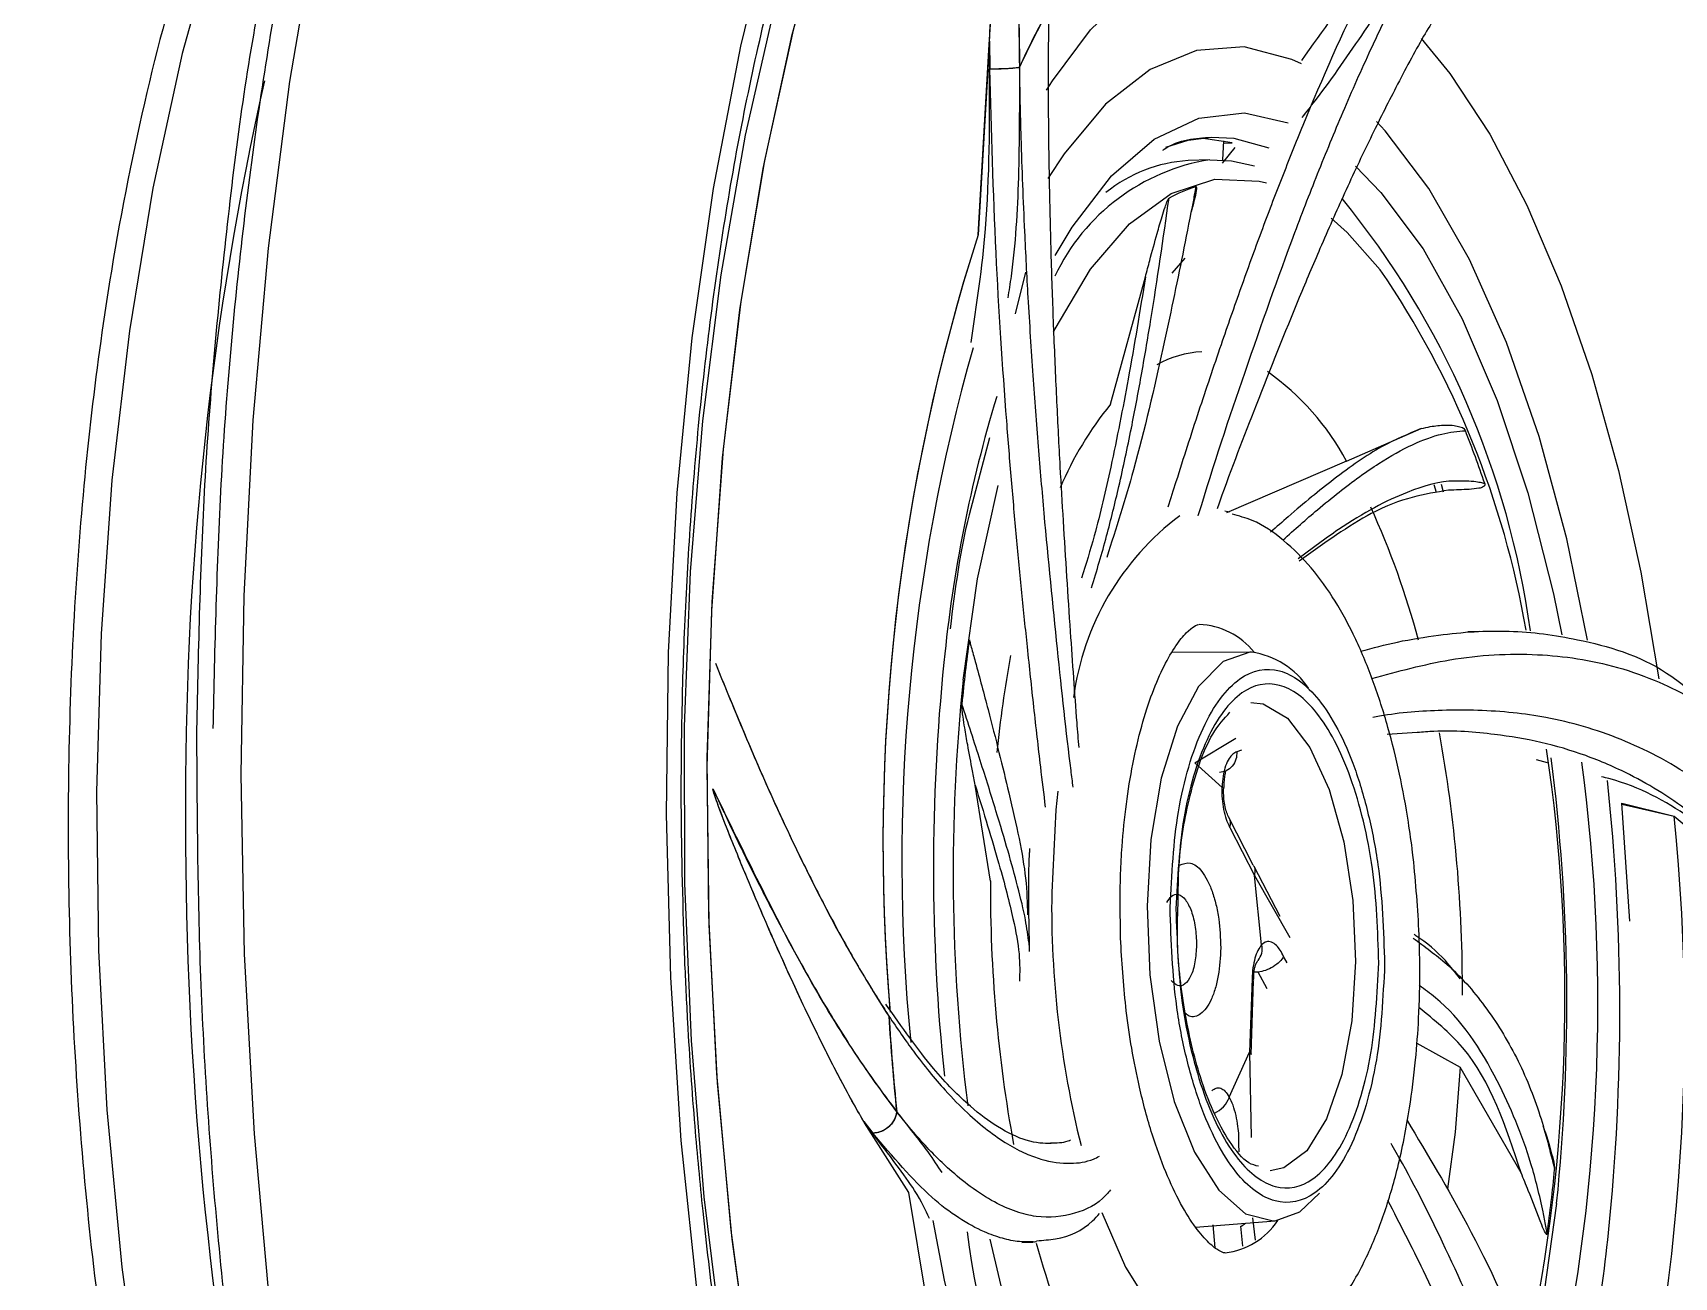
# Model space of a CAD drawing. Header units: inches. Extents: x 2 to 87, y 6 to 129.
# Drawn here: x 11.562 to 13.006, y 37.454 to 38.549 of the extents above; entities that cross this region are included whole.
import ezdxf

# ---------------------------------------------------------------- set-up
doc = ezdxf.new("R2010")
doc.units = ezdxf.units.IN
doc.header["$MEASUREMENT"] = 0
doc.layers.add('1', color=4, linetype='Continuous')

# ---------------------------------------------------------------- blocks, each defined once
blk = doc.blocks.new('2026 STRIDE')
at = {"layer": '1', "color": 3}
for p, q in [((10.0707, 17.4318), (10.0607, 17.2613)), ((10.0707, 17.4318), (10.071, 17.4073)), ((10.0607, 17.2613), (10.0705, 17.4289)), ((10.0705, 17.4289), (10.0708, 17.4073)), ((10.2842, 17.3424), (10.2571, 17.3466)), ((10.2757, 17.3245), (10.287, 17.3382)), ((10.2766, 17.3442), (10.2758, 17.3274)), ((10.2765, 17.342), (10.2842, 17.3424)), ((10.2645, 17.3275), (10.2455, 17.3267)), ((10.2426, 17.2409), (10.231, 17.2277)), ((10.1023, 17.2286), (10.0932, 17.1919)), ((10.1772, 17.1123), (10.2079, 17.2244)), ((10.3848, 17.0621), (10.4506, 17.0908)), ((10.0531, 17.0152), (10.0709, 17.083)), ((10.3848, 17.0621), (10.2793, 17.0168)), ((10.4639, 17.0346), (10.462, 17.0413)), ((10.4681, 17.0419), (10.47, 17.0352)), ((10.5015, 16.9123), (10.4916, 16.9119)), ((10.3012, 16.8941), (10.2313, 16.8939)), ((10.2513, 16.7966), (10.2875, 16.8184)), ((10.4471, 16.8233), (10.4207, 16.8215)), ((10.2754, 16.7751), (10.2513, 16.7966)), ((10.2924, 16.8078), (10.2884, 16.8065)), ((10.5617, 16.7966), (10.552, 16.7992)), ((10.0715, 16.6927), (10.0581, 16.7771)), ((10.634, 16.6573), (10.627, 16.7612)), ((10.627, 16.7612), (10.6731, 16.7498)), ((10.6271, 16.7603), (10.6731, 16.7498)), ((10.3028, 16.7067), (10.2811, 16.7492)), ((10.2822, 16.7398), (10.3038, 16.6976)), ((10.6731, 16.7498), (10.7706, 16.6679)), ((10.3265, 16.6616), (10.3035, 16.7054)), ((10.3101, 16.6365), (10.3038, 16.6976)), ((10.3038, 16.6976), (10.335, 16.6429)), ((10.3325, 16.6208), (10.3295, 16.6264)), ((10.307, 16.6126), (10.3036, 16.6124)), ((10.3151, 16.5978), (10.307, 16.6126)), ((10.3017, 16.6068), (10.2994, 16.5422)), ((10.3008, 16.54), (10.3031, 16.6049)), ((10.4467, 16.55), (10.4849, 16.529)), ((10.2817, 16.5026), (10.2994, 16.5422)), ((10.2994, 16.5422), (10.3008, 16.4671)), ((10.5385, 16.4358), (10.4849, 16.529)), ((9.9601, 16.4811), (9.968, 16.4707)), ((9.9997, 16.4186), (9.9608, 16.4798)), ((9.9608, 16.4798), (9.9678, 16.4707)), ((10.2903, 16.4544), (10.2902, 16.4611)), ((10.252, 16.388), (10.322, 16.3936)), ((10.3021, 16.3964), (10.3045, 16.3767)), ((10.2693, 16.3699), (10.2674, 16.3902)), ((10.2935, 16.3714), (10.2918, 16.3888)), ((10.0993, 16.3745), (10.1092, 16.3749))]:
    blk.add_line(p, q, dxfattribs=at)
at = {"layer": '1', "color": 3, "flags": 128}
for points in [[(9.479, 17.537), (9.4549, 17.3962), (9.436, 17.2496), (9.4225, 17.0984), (9.4145, 16.9436), (9.412, 16.7865), (9.415, 16.6282), (9.4236, 16.4701), (9.4377, 16.3131), (9.4571, 16.1587), (9.4818, 16.0079), (9.5114, 15.8619), (9.5459, 15.7217), (9.5849, 15.5886), (9.6282, 15.4634), (9.6754, 15.3471), (9.7261, 15.2407)], [(10.2132, 15.2795), (10.1585, 15.3374), (10.1058, 15.408), (10.0558, 15.4905), (10.0088, 15.5841), (9.9654, 15.688), (9.9259, 15.8011), (9.8908, 15.9223), (9.8603, 16.0505), (9.8347, 16.1845), (9.8144, 16.3229), (9.7995, 16.4644), (9.7902, 16.6077), (9.7864, 16.7513), (9.7884, 16.8939), (9.796, 17.0342), (9.8092, 17.1707), (9.8278, 17.3022), (9.8518, 17.4274), (9.8807, 17.545)], [(10.2939, 15.2867), (10.239, 15.3218), (10.1853, 15.3701), (10.1333, 15.4311), (10.0836, 15.5042), (10.0367, 15.5885), (9.9929, 15.6834), (9.9529, 15.7879), (9.9168, 15.9009), (9.8852, 16.0213), (9.8583, 16.1479), (9.8364, 16.2795), (9.8198, 16.4147), (9.8085, 16.5522), (9.8026, 16.6906), (9.8024, 16.8286), (9.8076, 16.9647), (9.8184, 17.0977), (9.8346, 17.2262), (9.856, 17.349), (9.8824, 17.4647)], [(10.2939, 15.2867), (10.239, 15.3218), (10.1853, 15.3701), (10.1333, 15.4311), (10.0836, 15.5042), (10.0367, 15.5885), (9.9929, 15.6834), (9.9529, 15.7879), (9.9168, 15.9009), (9.8852, 16.0213), (9.8583, 16.1479), (9.8364, 16.2795), (9.8198, 16.4147), (9.8085, 16.5522), (9.8026, 16.6906), (9.8024, 16.8286), (9.8076, 16.9647), (9.8184, 17.0977), (9.8346, 17.2262), (9.856, 17.349), (9.8824, 17.4647)], [(10.3328, 15.2911), (10.2773, 15.3207), (10.2227, 15.3639), (10.1697, 15.4202), (10.1189, 15.4891), (10.0706, 15.5699), (10.0255, 15.6618), (9.984, 15.7637), (9.9464, 15.8747), (9.9133, 15.9937), (9.8849, 16.1193), (9.8616, 16.2503), (9.8435, 16.3854), (9.8309, 16.5232), (9.8238, 16.6623), (9.8224, 16.8011), (9.8267, 16.9384), (9.8366, 17.0728), (9.8521, 17.2027), (9.8729, 17.3269), (9.8988, 17.4441)], [(9.8224, 16.7932), (9.8263, 16.9306), (9.8359, 17.0651), (9.851, 17.1953), (9.8715, 17.3199), (9.8972, 17.4376), (9.9278, 17.5472), (9.9629, 17.6475), (10.0023, 17.7375), (10.0455, 17.8164), (10.0921, 17.8832), (10.1416, 17.9374), (10.1935, 17.9783), (10.2472, 18.0055), (10.3023, 18.0188), (10.3581, 18.018), (10.4141, 18.0032), (10.4697, 17.9744), (10.5027, 17.9505)], [(9.4977, 17.7824), (9.4663, 17.7233), (9.4266, 17.6325), (9.3912, 17.5314), (9.3604, 17.421), (9.3345, 17.3024), (9.3139, 17.1769), (9.2986, 17.0456), (9.289, 16.9101), (9.285, 16.7716)], [(10.1209, 17.3886), (10.1261, 17.3968), (10.1597, 17.4419), (10.1956, 17.4768), (10.2331, 17.5011), (10.2719, 17.5143), (10.3114, 17.5165), (10.3511, 17.5074), (10.3906, 17.4873)], [(10.1209, 17.3886), (10.1261, 17.3968), (10.1597, 17.4419), (10.1956, 17.4768), (10.2331, 17.5011), (10.2719, 17.5143), (10.3114, 17.5165), (10.3511, 17.5074), (10.3906, 17.4873)], [(10.4506, 17.4343), (10.4756, 17.4034), (10.5108, 17.3499), (10.5436, 17.2874), (10.5737, 17.2166), (10.6006, 17.1385), (10.6241, 17.0541), (10.6438, 16.9644), (10.6595, 16.8706)], [(10.4506, 17.4343), (10.4756, 17.4034), (10.5108, 17.3499), (10.5436, 17.2874), (10.5737, 17.2166), (10.6006, 17.1385), (10.6241, 17.0541), (10.6438, 16.9644), (10.6595, 16.8706)], [(10.3453, 17.4118), (10.3368, 17.4157), (10.2947, 17.4267), (10.2528, 17.4237), (10.212, 17.4068), (10.1729, 17.3763), (10.1363, 17.3327), (10.1219, 17.3109)], [(10.1286, 17.2431), (10.1435, 17.2682), (10.1782, 17.3134), (10.2155, 17.3457), (10.2548, 17.3642), (10.2951, 17.3687), (10.3335, 17.3601)], [(10.597, 16.9048), (10.5788, 16.9937), (10.5544, 17.084), (10.5257, 17.1665), (10.4931, 17.2396), (10.4573, 17.3021), (10.4188, 17.3529), (10.4113, 17.3611)], [(10.226, 17.3384), (10.2455, 17.3446), (10.2659, 17.3473)], [(10.2659, 17.3473), (10.2857, 17.3464), (10.3166, 17.3381)], [(10.2646, 17.3275), (10.2837, 17.3266), (10.3038, 17.3222)], [(10.3927, 17.3218), (10.4151, 17.2987), (10.4522, 17.249), (10.4865, 17.1875), (10.5175, 17.1155), (10.5445, 17.0342), (10.567, 16.9454), (10.5744, 16.9095)], [(10.1271, 17.1759), (10.1285, 17.1788), (10.1596, 17.2312), (10.1939, 17.2712), (10.2306, 17.2977), (10.2689, 17.3103), (10.308, 17.3087), (10.3144, 17.3071)], [(10.3713, 17.276), (10.3854, 17.2633), (10.4144, 17.2306)], [(10.0475, 16.8696), (10.0603, 16.9587), (10.0783, 17.0408)], [(10.282, 17.0172), (10.2804, 17.0177), (10.2779, 17.0183)], [(10.3012, 16.8941), (10.2999, 16.8941), (10.2762, 16.886), (10.2545, 16.8638), (10.236, 16.8289), (10.2218, 16.7831), (10.2127, 16.7293), (10.2093, 16.6705)], [(10.3006, 16.8498), (10.3115, 16.8487), (10.3329, 16.836), (10.3527, 16.8102), (10.3696, 16.7731), (10.3824, 16.7272), (10.3903, 16.6756), (10.3927, 16.6218)], [(10.564, 15.3196), (10.5567, 15.3147), (10.5029, 15.2875), (10.4478, 15.2742), (10.392, 15.275), (10.336, 15.2898), (10.2804, 15.3186), (10.2258, 15.361), (10.1727, 15.4166), (10.1217, 15.4848), (10.0733, 15.565), (10.028, 15.6562), (9.9863, 15.7576), (9.9485, 15.8681), (9.9151, 15.9866), (9.8864, 16.1119), (9.8628, 16.2427), (9.8444, 16.3776), (9.8315, 16.5152), (9.8241, 16.6542), (9.8224, 16.7932)], [(9.285, 16.7716), (9.2867, 16.6315), (9.2941, 16.4914), (9.3072, 16.3527), (9.3257, 16.2167), (9.3496, 16.0849), (9.3785, 15.9587), (9.4121, 15.8393), (9.4502, 15.7279), (9.4922, 15.6257), (9.5379, 15.5337), (9.5867, 15.453), (9.5919, 15.4453)], [(10.1307, 16.7719), (10.129, 16.7552), (10.1255, 16.6827)], [(10.2767, 16.7735), (10.2767, 16.7735), (10.277, 16.774), (10.2766, 16.7745), (10.2754, 16.7751)], [(10.2093, 16.6705), (10.2118, 16.6102), (10.2199, 16.5518), (10.2333, 16.4987), (10.2512, 16.4541), (10.2725, 16.4205), (10.2959, 16.3999), (10.3202, 16.3935), (10.322, 16.3936)], [(10.3927, 16.6218), (10.3895, 16.5695), (10.3808, 16.5223), (10.3673, 16.4833), (10.3498, 16.4553), (10.3297, 16.4402), (10.3178, 16.4377)], [(10.3031, 16.6049), (10.3034, 16.6055), (10.3029, 16.6061), (10.3017, 16.6068)], [(10.4849, 16.529), (10.4803, 16.4718), (10.4738, 16.4218)], [(10.2206, 15.842), (10.1836, 15.8858), (10.1484, 15.9393), (10.1156, 16.0018), (10.0855, 16.0726), (10.0586, 16.1507), (10.0351, 16.2351), (10.0154, 16.3248), (9.9997, 16.4186)], [(10.2206, 15.842), (10.1836, 15.8858), (10.1484, 15.9393), (10.1156, 16.0018), (10.0855, 16.0726), (10.0586, 16.1507), (10.0351, 16.2351), (10.0154, 16.3248), (9.9997, 16.4186)], [(10.322, 16.3936), (10.3439, 16.4016), (10.3612, 16.4179)], [(10.5696, 16.4089), (10.5568, 16.3168), (10.5485, 16.2737)], [(10.021, 16.394), (10.0308, 16.3415), (10.0528, 16.2478), (10.0794, 16.1612), (10.1101, 16.0833), (10.1444, 16.0153), (10.1817, 15.9586), (10.2212, 15.914), (10.2288, 15.9071)], [(10.1695, 16.4009), (10.1905, 16.3528), (10.2164, 16.3111), (10.2447, 16.2822), (10.2743, 16.2672), (10.2853, 16.2652)], [(10.2575, 16.0008), (10.2483, 16.0075), (10.2107, 16.0438), (10.1752, 16.0929), (10.1426, 16.1537), (10.1134, 16.225), (10.0884, 16.3052), (10.0712, 16.3774)]]:
    blk.add_lwpolyline(points, dxfattribs=at)
at = {"layer": '1', "color": 3}
for centre, radius, start, end in [((10.7653, 17.1046), 0.7343, 151.0955, 155.5196), ((10.7655, 17.1046), 0.7343, 151.0959, 155.5199), ((12.2417, 16.7692), 2.8783, 167.4009, 180.0937), ((10.2941, 17.1462), 0.1837, 99.2384, 154.5627), ((10.2529, 17.2003), 0.1266, 93.3588, 129.0094), ((10.2891, 17.1835), 0.1257, 107.0353, 118.691), ((9.7883, 16.809), 0.7654, 7.7949, 39.2602), ((11.7333, 16.7257), 1.7563, 162.243, 184.803), ((11.7339, 16.7255), 1.7569, 162.2447, 184.841), ((9.7513, 16.7777), 0.8031, 9.7338, 34.3296), ((11.6474, 16.7109), 1.6538, 164.1718, 185.5655), ((10.2624, 17.0676), 0.091, 93.077, 119.3001), ((10.1851, 16.9558), 0.2263, 28.031, 54.9122), ((11.2384, 16.7672), 1.2135, 163.1448, 174.426), ((10.4255, 16.9122), 0.3189, 141.1426, 156.6346), ((9.6338, 16.7504), 0.9202, 18.504, 21.5937), ((10.3807, 16.8235), 0.238, 126.7707, 172.6025), ((9.7385, 16.7162), 0.7342, 14.8782, 24.5843), ((10.2525, 16.8534), 0.0652, 38.6143, 87.5253), ((11.4285, 16.7178), 1.3882, 172.2498, 174.5989), ((11.785, 16.7049), 1.7636, 174.1348, 185.9836), ((11.0957, 16.7063), 1.0233, 169.5905, 174.4271), ((10.2908, 16.8222), 0.0727, 33.5922, 81.7756), ((11.6632, 16.6996), 1.6245, 173.9945, 187.2425), ((9.2343, 16.5991), 1.2525, 359.6884, 10.3092), ((9.0805, 16.5901), 1.4965, 347.9618, 8.4054), ((8.8639, 16.5841), 1.7148, 354.1374, 7.2746), ((9.0006, 16.5852), 1.6054, 347.038, 7.5901), ((8.7206, 16.5779), 1.9047, 354.131, 6.1245), ((12.6861, 16.7409), 3.3228, 179.5947, 190.7484), ((10.272, 16.7433), 0.0108, 341.2325, 33.68), ((8.8629, 16.5677), 1.8194, 344.1355, 5.745), ((11.3236, 16.6859), 1.2521, 179.6876, 190.3534), ((10.9944, 16.6704), 0.869, 179.1875, 194.0204), ((10.2946, 16.6329), 0.016, 320.9681, 12.9824), ((12.4035, 16.7301), 2.4265, 183.6961, 185.6898), ((12.4037, 16.7302), 2.4265, 183.6963, 185.69), ((10.2595, 16.5101), 0.0235, 292.6248, 341.316), ((9.1859, 16.5696), 1.3882, 352.2498, 354.5987), ((10.2709, 16.429), 0.0639, 276.3601, 326.6573), ((10.2608, 16.4409), 0.0607, 300.7711, 305.4648), ((10.8856, 16.4934), 0.8418, 187.4796, 216.997), ((9.2466, 16.5206), 1.3756, 345.7872, 354.2674), ((10.8145, 16.5667), 0.7286, 195.3268, 204.6058)]:
    blk.add_arc(centre, radius, start, end, dxfattribs=at)
for points, knots in [([(9.147, 16.0591), (9.1412, 16.1005), (9.1298, 16.1826), (9.1159, 16.3062), (9.1045, 16.4283), (9.0956, 16.5485), (9.0891, 16.6666), (9.0849, 16.7794), (9.0828, 16.8878), (9.0825, 16.993), (9.0841, 17.0987), (9.0876, 17.2046), (9.0932, 17.313), (9.1012, 17.4254), (9.1123, 17.5434), (9.1265, 17.6614), (9.1431, 17.7742), (9.1614, 17.8793), (9.1815, 17.9778), (9.2009, 18.0603), (9.2185, 18.1274), (9.2335, 18.1803), (9.2485, 18.2294), (9.2635, 18.2748), (9.2783, 18.3167), (9.2928, 18.3554), (9.3101, 18.3986), (9.3305, 18.4458), (9.3543, 18.4961), (9.3784, 18.5423), (9.4025, 18.5845), (9.4266, 18.6231), (9.4506, 18.6581), (9.4728, 18.6877), (9.4933, 18.7127), (9.5119, 18.734), (9.5307, 18.7538), (9.5495, 18.7721), (9.5685, 18.7891), (9.5874, 18.8048), (9.6246, 18.8328), (9.681, 18.8662), (9.7584, 18.8935), (9.8229, 18.9023), (9.8733, 18.9018), (9.9093, 18.8983), (9.9456, 18.8916), (9.9822, 18.8817), (10.019, 18.8687), (10.0561, 18.8525), (10.0911, 18.8344), (10.1241, 18.8148), (10.1551, 18.7943), (10.1863, 18.7716), (10.2176, 18.7467), (10.2624, 18.7078), (10.3212, 18.6501), (10.3937, 18.567), (10.46, 18.4793), (10.5201, 18.3899), (10.5743, 18.3012), (10.6279, 18.2046), (10.6812, 18.0989), (10.732, 17.9878), (10.78, 17.8725), (10.8259, 17.7511), (10.8663, 17.6331), (10.9048, 17.5092), (10.9353, 17.4009), (10.9653, 17.2835), (10.9912, 17.1715), (11.0156, 17.0529), (11.0378, 16.9312), (11.0577, 16.8043), (11.0752, 16.6705), (11.0902, 16.5279), (11.1016, 16.3763), (11.1089, 16.2156), (11.1095, 16.1114), (11.1097, 16.0602)], [0, 0, 0, 0, 0.0149771, 0.0296905, 0.0441417, 0.0583327, 0.0722648, 0.0859397, 0.0983257, 0.1108928, 0.1236396, 0.1365649, 0.1496673, 0.1638395, 0.1790077, 0.195164, 0.2105997, 0.2251547, 0.2396337, 0.2538678, 0.2628523, 0.2714536, 0.2796732, 0.2875131, 0.2949746, 0.3020592, 0.3087682, 0.3194936, 0.3299053, 0.3400053, 0.3497956, 0.3592779, 0.368454, 0.3773253, 0.3840743, 0.3907467, 0.3973431, 0.4038639, 0.4103096, 0.4166804, 0.4229769, 0.4472221, 0.471047, 0.4944716, 0.5048944, 0.5153171, 0.5257417, 0.5361699, 0.5466038, 0.557045, 0.5674955, 0.5761401, 0.5848276, 0.5935593, 0.6023363, 0.6111599, 0.631397, 0.6521347, 0.6733932, 0.6893795, 0.705918, 0.7230221, 0.7399421, 0.7579698, 0.7747796, 0.7911336, 0.8096716, 0.8231435, 0.8404373, 0.8516412, 0.8677048, 0.8822214, 0.8951613, 0.9118887, 0.9277843, 0.9428298, 0.9625032, 0.9815658, 1, 1, 1, 1]), ([(10.8676, 17.3408), (10.8637, 17.3576), (10.8477, 17.4267), (10.8113, 17.5454), (10.7568, 17.6977), (10.6931, 17.8418), (10.6225, 17.9744), (10.548, 18.0925), (10.4671, 18.199), (10.4081, 18.2693), (10.3736, 18.302), (10.3705, 18.305)], [0, 0, 0, 0, 0.045209, 0.185881, 0.33174, 0.48327, 0.618525, 0.747607, 0.870455, 0.988152, 1, 1, 1, 1]), ([(9.6548, 18.1195), (9.6392, 18.0907), (9.6045, 18.0267), (9.557, 17.9095), (9.5121, 17.7737), (9.4738, 17.6267), (9.4393, 17.4562), (9.4114, 17.2614), (9.3923, 17.0455), (9.389, 16.8989), (9.3874, 16.8268)], [0, 0, 0, 0, 0.09713, 0.215754, 0.334392, 0.450545, 0.56671, 0.715289, 0.859818, 1, 1, 1, 1]), ([(9.8026, 16.6227), (9.8012, 16.6687), (9.7992, 16.7331), (9.7998, 16.8274), (9.8018, 16.9066), (9.8067, 16.9995), (9.8144, 17.0948), (9.8254, 17.1917), (9.8395, 17.2879), (9.8569, 17.3819), (9.8774, 17.4725), (9.9009, 17.5586), (9.927, 17.6393), (9.9556, 17.7139), (9.9864, 17.7818), (10.0191, 17.8426), (10.0533, 17.896), (10.0888, 17.9418), (10.1254, 17.9799), (10.1629, 18.0103), (10.2015, 18.0334), (10.242, 18.0478), (10.2707, 18.0546), (10.2864, 18.0532), (10.2876, 18.0531)], [0, 0, 0, 0, 0.061416, 0.085904, 0.126463, 0.168275, 0.212817, 0.258936, 0.306154, 0.354081, 0.402438, 0.451011, 0.49964, 0.548201, 0.596607, 0.644812, 0.69282, 0.740717, 0.788702, 0.837153, 0.88679, 0.938861, 0.995358, 1, 1, 1, 1]), ([(10.0705, 17.4289), (10.0712, 17.4406), (10.0725, 17.4653), (10.0748, 17.5041), (10.0774, 17.5462), (10.0803, 17.5918), (10.0837, 17.6408), (10.0874, 17.6932), (10.0914, 17.7456), (10.0953, 17.7934), (10.0989, 17.8348), (10.1015, 17.8629), (10.1034, 17.8788), (10.1041, 17.8829), (10.1044, 17.8841), (10.1045, 17.8844), (10.1046, 17.8845), (10.1046, 17.8846)], [0, 0, 0, 0, 0.076091, 0.159217, 0.249599, 0.347471, 0.453074, 0.566654, 0.68846, 0.798269, 0.884795, 0.967963, 0.990274, 0.996657, 0.998687, 0.999427, 1, 1, 1, 1]), ([(10.0707, 17.4318), (10.0719, 17.4541), (10.0747, 17.5034), (10.0792, 17.5753), (10.0835, 17.6395), (10.0874, 17.6929), (10.0912, 17.7434), (10.0951, 17.7921), (10.099, 17.8361), (10.1016, 17.8641), (10.1034, 17.8792), (10.1041, 17.8831), (10.1044, 17.8841), (10.1045, 17.8844), (10.1046, 17.8845), (10.1046, 17.8846)], [0, 0, 0, 0, 0.145202, 0.320117, 0.464872, 0.562919, 0.670697, 0.798523, 0.889307, 0.969995, 0.9908, 0.9968, 0.998729, 0.999441, 1, 1, 1, 1]), ([(10.1046, 17.8846), (10.1016, 17.8068), (10.097, 17.6901), (10.0956, 17.5291), (10.0965, 17.4489), (10.097, 17.4089)], [0, 0, 0, 0, 0.5000227, 0.7500628, 1, 1, 1, 1]), ([(10.1046, 17.8846), (10.1038, 17.8663), (10.1021, 17.8279), (10.1001, 17.772), (10.0983, 17.7119), (10.097, 17.648), (10.0962, 17.5852), (10.0961, 17.5245), (10.0963, 17.4685), (10.0969, 17.4285), (10.0972, 17.4089)], [0, 0, 0, 0, 0.118993, 0.250178, 0.358061, 0.500219, 0.652149, 0.750149, 0.877365, 1, 1, 1, 1]), ([(9.5123, 17.8284), (9.5055, 17.8202), (9.469, 17.7759), (9.4209, 17.674), (9.3673, 17.532), (9.3279, 17.3888), (9.2914, 17.2052), (9.2649, 16.9775), (9.2566, 16.708), (9.2702, 16.436), (9.3048, 16.1725), (9.3586, 15.9282), (9.4214, 15.735), (9.486, 15.5884), (9.5463, 15.4784), (9.5916, 15.4215), (9.6137, 15.3937)], [0, 0, 0, 0, 0.018943, 0.1024, 0.161238, 0.221946, 0.282696, 0.373631, 0.464458, 0.555186, 0.645365, 0.734778, 0.82345, 0.882214, 0.942497, 1, 1, 1, 1]), ([(10.228, 17.022), (10.2304, 17.0294), (10.2392, 17.0578), (10.2547, 17.1057), (10.2738, 17.1626), (10.2921, 17.2151), (10.3099, 17.2642), (10.3281, 17.312), (10.3575, 17.3852), (10.4, 17.4818), (10.4384, 17.5483), (10.458, 17.5823)], [0, 0, 0, 0, 0.034266, 0.129852, 0.222304, 0.302863, 0.383415, 0.464089, 0.54504, 0.767193, 1, 1, 1, 1]), ([(10.3454, 17.4147), (10.364, 17.4408), (10.4074, 17.5016), (10.4395, 17.553), (10.4578, 17.5823)], [0, 0, 0, 0, 0.429129, 1, 1, 1, 1]), ([(10.2544, 17.0141), (10.2546, 17.0148), (10.2675, 17.0582), (10.296, 17.1426), (10.3314, 17.2432), (10.3609, 17.3194), (10.3837, 17.3746), (10.4064, 17.4255), (10.4314, 17.4775), (10.4558, 17.5238), (10.4735, 17.5532), (10.481, 17.5657)], [0, 0, 0, 0, 0.003133, 0.199663, 0.402618, 0.497917, 0.596107, 0.701356, 0.788221, 0.910112, 1, 1, 1, 1]), ([(10.4808, 17.5657), (10.4684, 17.5454), (10.4445, 17.5064), (10.402, 17.4427), (10.3697, 17.3954), (10.3494, 17.3696), (10.3455, 17.3647)], [0, 0, 0, 0, 0.335384, 0.645666, 0.932965, 1, 1, 1, 1]), ([(9.4308, 17.478), (9.4302, 17.4749), (9.4161, 17.4055), (9.3976, 17.26), (9.3778, 17.0451), (9.3746, 16.8984), (9.373, 16.8262)], [0, 0, 0, 0, 0.015906, 0.35336, 0.681616, 1, 1, 1, 1]), ([(10.1227, 17.4595), (10.1225, 17.4363), (10.1221, 17.3824), (10.1231, 17.307), (10.1249, 17.2353), (10.1271, 17.1738), (10.1297, 17.1148), (10.1325, 17.0599), (10.1365, 16.9918), (10.1414, 16.9161), (10.146, 16.8502), (10.1486, 16.8174), (10.1492, 16.8101)], [0, 0, 0, 0, 0.099013, 0.229525, 0.323824, 0.412154, 0.502849, 0.590586, 0.665701, 0.824465, 0.961113, 1, 1, 1, 1]), ([(10.4633, 17.4539), (10.4598, 17.4481), (10.4479, 17.4286), (10.4288, 17.3924), (10.4056, 17.3463), (10.3833, 17.2989), (10.3625, 17.2519), (10.3364, 17.1903), (10.3069, 17.1163), (10.2828, 17.0536), (10.2717, 17.0225), (10.2709, 17.0202)], [0, 0, 0, 0, 0.0518234, 0.1723211, 0.285192, 0.4010842, 0.5131973, 0.6091803, 0.812054, 0.9866653, 1, 1, 1, 1]), ([(10.0545, 17.1667), (10.0595, 17.1996), (10.0709, 17.2763), (10.0709, 17.3597), (10.0708, 17.4073)], [0, 0, 0, 0, 0.4291286, 1, 1, 1, 1]), ([(10.097, 17.4089), (10.0965, 17.4087), (10.0954, 17.4085), (10.0929, 17.4081), (10.0897, 17.4078), (10.086, 17.4075), (10.082, 17.4074), (10.0768, 17.4073), (10.0732, 17.4073), (10.0708, 17.4073)], [0, 0, 0, 0, 0.121409, 0.249103, 0.380728, 0.513445, 0.644273, 0.770475, 1, 1, 1, 1]), ([(10.0972, 17.4089), (10.0961, 17.4086), (10.0943, 17.4082), (10.0903, 17.4078), (10.0867, 17.4076), (10.0827, 17.4074), (10.0773, 17.4072), (10.0735, 17.4073), (10.071, 17.4073)], [0, 0, 0, 0, 0.234643, 0.36249, 0.494052, 0.626491, 0.756856, 1, 1, 1, 1]), ([(10.1201, 16.7576), (10.1186, 16.7694), (10.1151, 16.7981), (10.1098, 16.845), (10.1043, 16.8962), (10.0992, 16.9462), (10.0945, 16.9951), (10.09, 17.0456), (10.0834, 17.1275), (10.0754, 17.2468), (10.0725, 17.353), (10.071, 17.4073)], [0, 0, 0, 0, 0.064358, 0.156965, 0.246537, 0.324585, 0.402627, 0.480787, 0.559216, 0.774447, 1, 1, 1, 1]), ([(10.097, 17.4089), (10.097, 17.3764), (10.0971, 17.3139), (10.0931, 17.246), (10.0878, 17.2122), (10.0868, 17.2058)], [0, 0, 0, 0, 0.467358, 0.899735, 1, 1, 1, 1]), ([(10.1443, 16.7753), (10.1437, 16.7802), (10.1388, 16.8179), (10.1303, 16.8974), (10.1207, 16.9938), (10.1137, 17.0755), (10.109, 17.1388), (10.1049, 17.2021), (10.1013, 17.2719), (10.0986, 17.3396), (10.0976, 17.3882), (10.0972, 17.4089)], [0, 0, 0, 0, 0.028481, 0.220014, 0.417808, 0.510683, 0.606377, 0.70895, 0.793606, 0.912397, 1, 1, 1, 1]), ([(10.2233, 17.336), (10.2236, 17.3362), (10.2374, 17.3457), (10.2518, 17.3465), (10.266, 17.3473)], [0, 0, 0, 0, 0.023978, 1, 1, 1, 1]), ([(10.2523, 17.3037), (10.2521, 17.303), (10.2518, 17.3011), (10.2507, 17.2952), (10.2471, 17.2767), (10.2385, 17.2327), (10.2224, 17.1561), (10.2013, 17.0637), (10.182, 17.003), (10.1739, 16.9775)], [0, 0, 0, 0, 0.007555, 0.020181, 0.060495, 0.198159, 0.455665, 0.770483, 1, 1, 1, 1]), ([(10.2523, 17.3037), (10.2523, 17.3038), (10.2524, 17.3038), (10.2526, 17.3037), (10.2527, 17.3034), (10.2527, 17.303), (10.2528, 17.302), (10.2523, 17.2981), (10.2508, 17.2909), (10.249, 17.2847), (10.2479, 17.281)], [0, 0, 0, 0, 0.014463, 0.029069, 0.042292, 0.056743, 0.081452, 0.158617, 0.513458, 1, 1, 1, 1]), ([(10.1605, 16.9507), (10.1651, 16.9658), (10.1738, 16.995), (10.1853, 17.0422), (10.1954, 17.0894), (10.2045, 17.1381), (10.2164, 17.2077), (10.2237, 17.2583), (10.2287, 17.2938)], [0, 0, 0, 0, 0.134858, 0.259599, 0.404069, 0.533562, 0.672142, 1, 1, 1, 1]), ([(10.2079, 17.2244), (10.2092, 17.2293), (10.2126, 17.2423), (10.2174, 17.26), (10.2219, 17.2756), (10.2248, 17.2847), (10.2266, 17.2898), (10.2277, 17.2924), (10.2284, 17.2935), (10.2287, 17.2938), (10.2287, 17.2938)], [0, 0, 0, 0, 0.191793, 0.51957, 0.729701, 0.856735, 0.930021, 0.970711, 0.992633, 1, 1, 1, 1]), ([(10.2079, 17.2244), (10.2031, 17.1946), (10.1942, 17.1399), (10.1789, 17.0623), (10.1653, 17.0033), (10.1556, 16.9716), (10.1518, 16.9592)], [0, 0, 0, 0, 0.3424348, 0.6286805, 0.8551595, 1, 1, 1, 1]), ([(10.4506, 17.0908), (10.4393, 17.0862), (10.416, 17.0768), (10.3762, 17.0489), (10.3431, 17.0219), (10.3233, 17.0043), (10.3181, 16.9996)], [0, 0, 0, 0, 0.305967, 0.629172, 0.902517, 1, 1, 1, 1]), ([(10.3288, 16.9928), (10.3392, 17.002), (10.3565, 17.0174), (10.3783, 17.0351), (10.3964, 17.0488), (10.4184, 17.0639), (10.4432, 17.0777), (10.4686, 17.0871), (10.4827, 17.0884), (10.4895, 17.089)], [0, 0, 0, 0, 0.151134, 0.253514, 0.35522, 0.456327, 0.646064, 0.831798, 1, 1, 1, 1]), ([(10.4506, 17.0908), (10.4533, 17.0914), (10.4605, 17.0932), (10.4701, 17.0941), (10.4787, 17.0939), (10.4844, 17.0923), (10.4879, 17.0917), (10.4893, 17.0893), (10.4895, 17.089)], [0, 0, 0, 0, 0.191797, 0.519052, 0.729035, 0.856173, 0.983899, 1, 1, 1, 1]), ([(10.4818, 17.0445), (10.4811, 17.0446), (10.4684, 17.0451), (10.4358, 17.0357), (10.39, 17.0119), (10.3543, 16.9852), (10.3423, 16.9762)], [0, 0, 0, 0, 0.02159, 0.365509, 0.785972, 1, 1, 1, 1]), ([(10.5065, 17.0424), (10.5065, 17.0423), (10.5066, 17.0421), (10.5066, 17.0418), (10.5066, 17.0414), (10.5065, 17.041), (10.5061, 17.0404), (10.5044, 17.039), (10.4971, 17.0374), (10.4869, 17.0371), (10.4777, 17.0367), (10.4746, 17.0366)], [0, 0, 0, 0, 0.005501, 0.011055, 0.016084, 0.02158, 0.030977, 0.060324, 0.195274, 0.730604, 1, 1, 1, 1]), ([(10.5065, 17.0424), (10.5062, 17.0425), (10.5053, 17.0427), (10.5028, 17.0433), (10.4953, 17.0447), (10.4876, 17.0446), (10.4818, 17.0445)], [0, 0, 0, 0, 0.0415137, 0.1108887, 0.3324026, 1, 1, 1, 1]), ([(10.4746, 17.0366), (10.4537, 17.0333), (10.4173, 17.0274), (10.3652, 16.99), (10.3431, 16.9742)], [0, 0, 0, 0, 0.576037, 1, 1, 1, 1]), ([(10.0363, 16.9147), (10.0408, 16.9499), (10.0453, 16.9852), (10.0531, 17.0151), (10.0531, 17.0152)], [0, 0, 0, 0, 0.996572, 1, 1, 1, 1]), ([(10.4486, 16.6496), (10.4471, 16.6724), (10.4451, 16.7045), (10.4386, 16.7502), (10.4318, 16.7874), (10.4215, 16.829), (10.4087, 16.8689), (10.3932, 16.9063), (10.3751, 16.9399), (10.3542, 16.9692), (10.3301, 16.993), (10.3068, 17.0095), (10.2902, 17.0139), (10.2843, 17.0155)], [0, 0, 0, 0, 0.1330471, 0.1863571, 0.2738348, 0.3626787, 0.4562017, 0.5518945, 0.6491039, 0.7475527, 0.8469368, 0.9452535, 1, 1, 1, 1]), ([(10.1862, 16.6386), (10.1858, 16.659), (10.1852, 16.6875), (10.1876, 16.7281), (10.1908, 16.7608), (10.1966, 16.7966), (10.2044, 16.8296), (10.2138, 16.8588), (10.2242, 16.8826), (10.2347, 16.9004), (10.2443, 16.912), (10.2516, 16.9176), (10.2544, 16.9185), (10.2546, 16.9185), (10.2547, 16.9184)], [0, 0, 0, 0, 0.128595, 0.180052, 0.263933, 0.348262, 0.435575, 0.522827, 0.608673, 0.692295, 0.773916, 0.855804, 0.943807, 1, 1, 1, 1]), ([(10.4659, 16.9092), (10.4764, 16.9104), (10.4973, 16.9126), (10.528, 16.9129), (10.5584, 16.9107), (10.6054, 16.9021), (10.6488, 16.8899), (10.6786, 16.8671), (10.6846, 16.8625)], [0, 0, 0, 0, 0.134094, 0.268176, 0.402461, 0.537207, 0.906992, 1, 1, 1, 1]), ([(10.0529, 16.905), (10.0532, 16.9042), (10.0537, 16.902), (10.0555, 16.8956), (10.061, 16.8756), (10.0729, 16.8309), (10.0897, 16.7633), (10.1034, 16.7012), (10.1039, 16.6731), (10.1041, 16.6629)], [0, 0, 0, 0, 0.0079457, 0.0212246, 0.0636246, 0.2084131, 0.4792441, 0.8103523, 1, 1, 1, 1]), ([(10.3972, 16.8949), (10.408, 16.8978), (10.4311, 16.904), (10.4539, 16.9074), (10.4659, 16.9092)], [0, 0, 0, 0, 0.4680223, 1, 1, 1, 1]), ([(9.8295, 16.8844), (9.8443, 16.8483), (9.8725, 16.7797), (9.9132, 16.6938), (9.9495, 16.6254), (9.9717, 16.5902), (9.982, 16.5737)], [0, 0, 0, 0, 0.292679, 0.556946, 0.792739, 1, 1, 1, 1]), ([(9.8295, 16.8844), (9.8393, 16.8604), (9.8588, 16.8125), (9.8868, 16.7496), (9.9134, 16.6943), (9.9375, 16.6483), (9.9606, 16.6077), (9.9751, 16.585), (9.9822, 16.5737)], [0, 0, 0, 0, 0.192909, 0.386631, 0.548009, 0.709745, 0.856105, 1, 1, 1, 1]), ([(10.4072, 16.8709), (10.4302, 16.8772), (10.4798, 16.8907), (10.5398, 16.8937), (10.5885, 16.889), (10.6243, 16.8812), (10.6581, 16.8692), (10.6934, 16.8516), (10.7258, 16.8304), (10.7475, 16.8113), (10.7567, 16.8032)], [0, 0, 0, 0, 0.1797, 0.387717, 0.485393, 0.586033, 0.693907, 0.782938, 0.90787, 1, 1, 1, 1]), ([(10.2296, 16.6694), (10.2311, 16.6984), (10.2334, 16.7431), (10.2456, 16.7943), (10.2581, 16.8283), (10.2735, 16.8546), (10.2957, 16.877), (10.3259, 16.8833), (10.3559, 16.861), (10.3777, 16.827), (10.3926, 16.7927), (10.4044, 16.7521), (10.4158, 16.6946), (10.4174, 16.649), (10.4184, 16.6193)], [0, 0, 0, 0, 0.119728, 0.18418, 0.25, 0.31582, 0.380272, 0.5, 0.619728, 0.68418, 0.75, 0.81582, 0.880272, 1, 1, 1, 1]), ([(10.4132, 16.6207), (10.4123, 16.6487), (10.4108, 16.6919), (10.4001, 16.7462), (10.3888, 16.7846), (10.3748, 16.817), (10.3542, 16.8492), (10.3258, 16.8702), (10.2972, 16.8643), (10.2762, 16.8432), (10.2617, 16.8183), (10.2499, 16.7861), (10.2383, 16.7377), (10.2362, 16.6955), (10.2347, 16.6681)], [0, 0, 0, 0, 0.119728, 0.18418, 0.25, 0.31582, 0.380272, 0.5, 0.619728, 0.68418, 0.75, 0.81582, 0.880272, 1, 1, 1, 1]), ([(10.0581, 16.7771), (10.0573, 16.7813), (10.0552, 16.7926), (10.052, 16.8095), (10.0492, 16.8255), (10.0476, 16.8357), (10.0468, 16.8419), (10.0465, 16.8455), (10.0464, 16.8475), (10.0464, 16.8482), (10.0464, 16.8484)], [0, 0, 0, 0, 0.191814, 0.519611, 0.729753, 0.856784, 0.930061, 0.970742, 0.992656, 1, 1, 1, 1]), ([(10.1055, 16.6379), (10.1046, 16.6446), (10.1026, 16.6594), (10.0961, 16.6865), (10.0872, 16.7187), (10.0762, 16.7556), (10.0626, 16.7988), (10.0519, 16.8316), (10.0464, 16.8484)], [0, 0, 0, 0, 0.139399, 0.3097, 0.463952, 0.625008, 0.807628, 1, 1, 1, 1]), ([(10.2368, 16.6766), (10.2368, 16.6852), (10.237, 16.7167), (10.2442, 16.7581), (10.2551, 16.797), (10.2672, 16.8247), (10.2771, 16.8355), (10.2822, 16.8412)], [0, 0, 0, 0, 0.110982, 0.404781, 0.584359, 0.784589, 1, 1, 1, 1]), ([(10.7636, 16.7191), (10.7535, 16.7296), (10.73, 16.7538), (10.6945, 16.7813), (10.6587, 16.8029), (10.6263, 16.8178), (10.5937, 16.8291), (10.562, 16.8367), (10.5208, 16.8427), (10.4721, 16.8438), (10.4305, 16.8409), (10.4099, 16.837), (10.4079, 16.8366)], [0, 0, 0, 0, 0.101476, 0.235233, 0.331877, 0.422404, 0.515355, 0.605274, 0.682257, 0.84497, 0.985015, 1, 1, 1, 1]), ([(9.373, 16.8262), (9.3734, 16.7535), (9.3743, 16.6058), (9.3899, 16.3806), (9.4145, 16.1721), (9.4459, 15.9837), (9.4823, 15.8181), (9.5094, 15.7084), (9.5261, 15.6574), (9.5265, 15.6561)], [0, 0, 0, 0, 0.178087, 0.361697, 0.550475, 0.698041, 0.845624, 0.996331, 1, 1, 1, 1]), ([(10.7431, 16.7011), (10.7256, 16.7186), (10.6912, 16.753), (10.6408, 16.7842), (10.5956, 16.8038), (10.556, 16.8155), (10.5115, 16.8228), (10.4752, 16.8256), (10.452, 16.8237), (10.4471, 16.8233)], [0, 0, 0, 0, 0.204798, 0.403441, 0.533713, 0.662881, 0.791358, 0.955826, 1, 1, 1, 1]), ([(10.2884, 16.8065), (10.2883, 16.8042), (10.288, 16.7995), (10.2846, 16.7934), (10.2794, 16.7892), (10.2751, 16.7886), (10.2731, 16.7883)], [0, 0, 0, 0, 0.241066, 0.5, 0.758934, 1, 1, 1, 1]), ([(10.2884, 16.8065), (10.2872, 16.8059), (10.2848, 16.8046), (10.2813, 16.8004), (10.2782, 16.7941), (10.2759, 16.7853), (10.2755, 16.7785), (10.2754, 16.7751)], [0, 0, 0, 0, 0.173873, 0.344246, 0.554566, 0.777064, 1, 1, 1, 1]), ([(10.277, 16.7738), (10.2771, 16.7764), (10.2773, 16.7814), (10.278, 16.7863), (10.2785, 16.7891), (10.2788, 16.7894), (10.2789, 16.7896)], [0, 0, 0, 0, 0.283825, 0.540803, 0.777814, 1, 1, 1, 1]), ([(10.7429, 16.7011), (10.7247, 16.7177), (10.6886, 16.7507), (10.6415, 16.7763), (10.6115, 16.7839), (10.6093, 16.7844)], [0, 0, 0, 0, 0.485245, 0.963035, 1, 1, 1, 1]), ([(9.9608, 16.4798), (9.9575, 16.4854), (9.9509, 16.497), (9.9401, 16.517), (9.9283, 16.5398), (9.9154, 16.5659), (9.9014, 16.5954), (9.8863, 16.6285), (9.8724, 16.6601), (9.8605, 16.6882), (9.8513, 16.7103), (9.8416, 16.7341), (9.834, 16.7535), (9.829, 16.7676), (9.8278, 16.7717), (9.8275, 16.7731), (9.8274, 16.7736), (9.8274, 16.7738), (9.8274, 16.7739)], [0, 0, 0, 0, 0.08091, 0.167374, 0.259551, 0.357599, 0.46167, 0.57191, 0.688455, 0.761739, 0.82713, 0.884508, 0.967922, 0.990246, 0.99664, 0.998677, 0.999421, 1, 1, 1, 1]), ([(9.8274, 16.7739), (9.8547, 16.7175), (9.8956, 16.6328), (9.9498, 16.5428), (9.9759, 16.5073), (9.9889, 16.4896)], [0, 0, 0, 0, 0.499972, 0.750041, 1, 1, 1, 1]), ([(9.9601, 16.4811), (9.9567, 16.487), (9.9495, 16.4994), (9.9386, 16.5197), (9.928, 16.5404), (9.9176, 16.5614), (9.9028, 16.5921), (9.8844, 16.6323), (9.8657, 16.6755), (9.8521, 16.7082), (9.8413, 16.7348), (9.8336, 16.7545), (9.8289, 16.768), (9.8277, 16.7718), (9.8275, 16.773), (9.8274, 16.7735), (9.8274, 16.7737), (9.8274, 16.7738)], [0, 0, 0, 0, 0.085451, 0.180065, 0.262335, 0.334479, 0.419348, 0.596916, 0.738973, 0.824588, 0.88923, 0.970001, 0.990797, 0.996799, 0.99873, 0.999442, 1, 1, 1, 1]), ([(9.8274, 16.7738), (9.8339, 16.76), (9.8475, 16.7308), (9.8671, 16.6911), (9.888, 16.6508), (9.9097, 16.6109), (9.9309, 16.5747), (9.9511, 16.5427), (9.9698, 16.5151), (9.9828, 16.498), (9.9892, 16.4896)], [0, 0, 0, 0, 0.118974, 0.250213, 0.359051, 0.500276, 0.64972, 0.750182, 0.876723, 1, 1, 1, 1]), ([(10.0581, 16.7771), (10.0655, 16.753), (10.0791, 16.709), (10.0915, 16.6613), (10.0977, 16.6275), (10.0973, 16.6121), (10.0971, 16.6046)], [0, 0, 0, 0, 0.3184526, 0.5840837, 0.7951285, 1, 1, 1, 1]), ([(10.2822, 16.7398), (10.2812, 16.7421), (10.2791, 16.7466), (10.2769, 16.7555), (10.2755, 16.7651), (10.2754, 16.7717), (10.2754, 16.7751)], [0, 0, 0, 0, 0.249863, 0.499991, 0.749866, 1, 1, 1, 1]), ([(10.281, 16.7492), (10.2804, 16.7506), (10.279, 16.7536), (10.2776, 16.7596), (10.2767, 16.7664), (10.2767, 16.7711), (10.2767, 16.7735)], [0, 0, 0, 0, 0.244819, 0.49305, 0.744757, 1, 1, 1, 1]), ([(10.106, 16.6353), (10.1055, 16.6552), (10.1049, 16.6829), (10.1056, 16.7115), (10.1062, 16.7199), (10.1062, 16.7212)], [0, 0, 0, 0, 0.684727, 0.953622, 1, 1, 1, 1]), ([(10.2379, 16.7065), (10.2411, 16.7078), (10.2476, 16.7105), (10.2562, 16.7036), (10.2624, 16.6939), (10.2667, 16.6839), (10.2701, 16.6723), (10.2734, 16.6557), (10.2739, 16.6425), (10.2742, 16.6339)], [0, 0, 0, 0, 0.185358, 0.380418, 0.486468, 0.592679, 0.698728, 0.80494, 1, 1, 1, 1]), ([(10.3027, 16.7066), (10.303, 16.7063), (10.3038, 16.7052), (10.3046, 16.7022), (10.3041, 16.6995), (10.3038, 16.6976)], [0, 0, 0, 0, 0.148891, 0.448825, 1, 1, 1, 1]), ([(10.2266, 16.6737), (10.228, 16.6759), (10.231, 16.6808), (10.237, 16.6817), (10.2433, 16.677), (10.2486, 16.6667), (10.2523, 16.6523), (10.2527, 16.6417), (10.2529, 16.6364)], [0, 0, 0, 0, 0.134333, 0.307467, 0.4806, 0.653733, 0.826867, 1, 1, 1, 1]), ([(10.4184, 16.6193), (10.4169, 16.5903), (10.4146, 16.5457), (10.4024, 16.4945), (10.3899, 16.4604), (10.3745, 16.4341), (10.3523, 16.4118), (10.322, 16.4055), (10.292, 16.4278), (10.2703, 16.4618), (10.2554, 16.4961), (10.2435, 16.5366), (10.2322, 16.5941), (10.2306, 16.6397), (10.2296, 16.6694)], [0, 0, 0, 0, 0.119728, 0.18418, 0.25, 0.31582, 0.380272, 0.5, 0.619728, 0.68418, 0.75, 0.81582, 0.880272, 1, 1, 1, 1]), ([(10.2347, 16.6681), (10.2357, 16.64), (10.2372, 16.5968), (10.2479, 16.5425), (10.2591, 16.5042), (10.2732, 16.4717), (10.2938, 16.4396), (10.3221, 16.4185), (10.3508, 16.4245), (10.3717, 16.4456), (10.3863, 16.4704), (10.3981, 16.5027), (10.4096, 16.5511), (10.4118, 16.5933), (10.4132, 16.6207)], [0, 0, 0, 0, 0.119728, 0.18418, 0.25, 0.31582, 0.380272, 0.5, 0.619728, 0.68418, 0.75, 0.81582, 0.880272, 1, 1, 1, 1]), ([(10.3074, 16.4416), (10.3046, 16.4423), (10.2961, 16.4445), (10.2823, 16.4616), (10.2678, 16.4878), (10.2535, 16.5259), (10.2414, 16.5777), (10.2352, 16.633), (10.2364, 16.6652), (10.2368, 16.6766)], [0, 0, 0, 0, 0.079459, 0.23888, 0.380337, 0.503322, 0.705789, 0.896109, 1, 1, 1, 1]), ([(10.1058, 16.6307), (10.1059, 16.6325), (10.106, 16.6347), (10.1055, 16.6375), (10.1055, 16.6379)], [0, 0, 0, 0, 0.8697513, 1, 1, 1, 1]), ([(10.2777, 16.3655), (10.2776, 16.3654), (10.2774, 16.3653), (10.2737, 16.3663), (10.2641, 16.3733), (10.252, 16.387), (10.2387, 16.4081), (10.2256, 16.4359), (10.2131, 16.4703), (10.2031, 16.5074), (10.1958, 16.5443), (10.1895, 16.5867), (10.1875, 16.6184), (10.1862, 16.6386)], [0, 0, 0, 0, 0.05873, 0.160545, 0.247126, 0.336518, 0.428636, 0.523015, 0.616938, 0.720569, 0.799164, 0.871707, 1, 1, 1, 1]), ([(10.3295, 16.6264), (10.3285, 16.6283), (10.3266, 16.632), (10.323, 16.6364), (10.3188, 16.6394), (10.3142, 16.6399), (10.3115, 16.6376), (10.3101, 16.6365)], [0, 0, 0, 0, 0.168992, 0.334748, 0.541562, 0.770917, 1, 1, 1, 1]), ([(10.3188, 16.2726), (10.3219, 16.2736), (10.3367, 16.2782), (10.3587, 16.2969), (10.3832, 16.3256), (10.4027, 16.3604), (10.4181, 16.3985), (10.431, 16.4422), (10.4401, 16.4881), (10.4457, 16.5327), (10.4487, 16.574), (10.4497, 16.6124), (10.4489, 16.6384), (10.4486, 16.6496)], [0, 0, 0, 0, 0.029344, 0.140031, 0.255376, 0.363734, 0.466548, 0.567107, 0.683967, 0.772685, 0.846767, 0.934557, 1, 1, 1, 1]), ([(10.4434, 16.6425), (10.4535, 16.6351), (10.477, 16.6181), (10.5078, 16.5832), (10.5353, 16.5384), (10.5554, 16.4896), (10.5639, 16.4549), (10.5679, 16.4389)], [0, 0, 0, 0, 0.161009, 0.373029, 0.593697, 0.812192, 1, 1, 1, 1]), ([(10.4848, 16.6065), (10.4806, 16.612), (10.4694, 16.6267), (10.455, 16.6387), (10.4449, 16.6452), (10.4444, 16.6455)], [0, 0, 0, 0, 0.363907, 0.969348, 1, 1, 1, 1]), ([(10.4121, 15.2386), (10.4086, 15.238), (10.3889, 15.2345), (10.3545, 15.2393), (10.3086, 15.2533), (10.2643, 15.2773), (10.2204, 15.3104), (10.1769, 15.353), (10.1341, 15.4048), (10.0924, 15.4658), (10.0522, 15.5355), (10.0138, 15.6136), (9.9777, 15.6993), (9.9443, 15.792), (9.9139, 15.8907), (9.8868, 15.9942), (9.8635, 16.1008), (9.8441, 16.2074), (9.8294, 16.3078), (9.8189, 16.3972), (9.8109, 16.4822), (9.8057, 16.5559), (9.8035, 16.6045), (9.8026, 16.6227)], [0, 0, 0, 0, 0.013678, 0.076547, 0.132425, 0.186106, 0.238749, 0.29105, 0.34333, 0.39573, 0.44832, 0.501089, 0.553984, 0.606922, 0.659784, 0.712384, 0.764388, 0.815074, 0.862382, 0.902294, 0.935631, 0.976022, 1, 1, 1, 1]), ([(10.2529, 16.6364), (10.2526, 16.6313), (10.252, 16.6209), (10.2482, 16.6086), (10.2428, 16.6012), (10.2364, 16.5994), (10.2325, 16.6032), (10.2306, 16.6051)], [0, 0, 0, 0, 0.202745, 0.40549, 0.608235, 0.81098, 1, 1, 1, 1]), ([(10.2742, 16.6339), (10.2737, 16.6256), (10.273, 16.6126), (10.2695, 16.5978), (10.2659, 16.5881), (10.2615, 16.5804), (10.2551, 16.5743), (10.2486, 16.5716), (10.2442, 16.5753), (10.2432, 16.5762)], [0, 0, 0, 0, 0.2224447, 0.3433823, 0.4645046, 0.5854422, 0.7065646, 0.9290093, 1, 1, 1, 1]), ([(10.3101, 16.6365), (10.309, 16.635), (10.3067, 16.6321), (10.3042, 16.6249), (10.3023, 16.6164), (10.3019, 16.61), (10.3017, 16.6068)], [0, 0, 0, 0, 0.250135, 0.500009, 0.750136, 1, 1, 1, 1]), ([(10.3031, 16.6057), (10.3032, 16.6076), (10.3033, 16.6116), (10.3041, 16.6166), (10.3054, 16.6207), (10.3064, 16.6221), (10.3069, 16.6228)], [0, 0, 0, 0, 0.230796, 0.495865, 0.752102, 1, 1, 1, 1]), ([(10.3295, 16.6264), (10.3285, 16.6248), (10.3263, 16.6215), (10.3205, 16.6171), (10.3136, 16.6138), (10.3091, 16.6129), (10.307, 16.6126)], [0, 0, 0, 0, 0.241066, 0.5, 0.758934, 1, 1, 1, 1]), ([(10.5614, 16.3824), (10.5612, 16.3832), (10.5609, 16.3853), (10.5597, 16.3917), (10.5558, 16.4118), (10.5447, 16.4566), (10.5169, 16.5233), (10.4829, 16.5763), (10.4537, 16.5971), (10.4489, 16.6006)], [0, 0, 0, 0, 0.009076, 0.024243, 0.072675, 0.238062, 0.547423, 0.925635, 1, 1, 1, 1]), ([(10.1251, 16.4616), (10.1185, 16.4617), (10.1063, 16.462), (10.08, 16.4739), (10.0519, 16.4951), (10.0193, 16.5276), (9.9937, 16.5643), (9.9796, 16.5844)], [0, 0, 0, 0, 0.226582, 0.415277, 0.567985, 0.76287, 1, 1, 1, 1]), ([(10.5385, 16.4358), (10.5252, 16.4763), (10.5059, 16.5351), (10.4621, 16.5703), (10.4485, 16.5813)], [0, 0, 0, 0, 0.688931, 1, 1, 1, 1]), ([(9.9822, 16.5737), (9.9895, 16.5631), (10.0061, 16.5386), (10.0292, 16.5106), (10.0509, 16.4884), (10.0693, 16.4729), (10.0865, 16.4609), (10.1021, 16.4527), (10.121, 16.4458), (10.1412, 16.4433), (10.1578, 16.4456), (10.1657, 16.4496), (10.1674, 16.4505)], [0, 0, 0, 0, 0.099013, 0.229525, 0.323824, 0.412154, 0.502849, 0.590586, 0.665701, 0.824465, 0.961113, 1, 1, 1, 1]), ([(10.3008, 16.54), (10.3008, 16.5401), (10.3012, 16.5403), (10.3012, 16.541), (10.3001, 16.5417), (10.2994, 16.5422)], [0, 0, 0, 0, 0.01934, 0.364927, 1, 1, 1, 1]), ([(10.2664, 16.5081), (10.2677, 16.509), (10.2701, 16.511), (10.2742, 16.5106), (10.2781, 16.5081), (10.2805, 16.5044), (10.2817, 16.5026)], [0, 0, 0, 0, 0.249864, 0.499991, 0.749865, 1, 1, 1, 1]), ([(10.2902, 16.4611), (10.2902, 16.4637), (10.2902, 16.4688), (10.2894, 16.4774), (10.2877, 16.4866), (10.2851, 16.4957), (10.2828, 16.5003), (10.2817, 16.5026)], [0, 0, 0, 0, 0.173873, 0.344246, 0.554566, 0.777064, 1, 1, 1, 1]), ([(9.9889, 16.4896), (9.9888, 16.4884), (9.9884, 16.486), (9.9868, 16.4824), (9.9846, 16.479), (9.9817, 16.476), (9.9783, 16.4736), (9.9737, 16.4713), (9.9701, 16.4709), (9.9678, 16.4707)], [0, 0, 0, 0, 0.121409, 0.249103, 0.380728, 0.513445, 0.644273, 0.770475, 1, 1, 1, 1]), ([(9.9892, 16.4896), (9.9887, 16.4873), (9.9879, 16.4838), (9.9851, 16.4794), (9.9823, 16.4764), (9.979, 16.4739), (9.9742, 16.4714), (9.9704, 16.471), (9.968, 16.4707)], [0, 0, 0, 0, 0.234643, 0.36249, 0.494052, 0.626491, 0.756856, 1, 1, 1, 1]), ([(9.9889, 16.4896), (9.999, 16.477), (10.0159, 16.4558), (10.025, 16.4418), (10.0288, 16.4361)], [0, 0, 0, 0, 0.594841, 1, 1, 1, 1]), ([(10.1773, 16.4209), (10.1761, 16.4195), (10.1669, 16.4084), (10.1458, 16.3986), (10.1185, 16.3952), (10.0941, 16.4012), (10.0748, 16.4097), (10.0551, 16.4223), (10.0331, 16.4404), (10.0115, 16.462), (9.9958, 16.4814), (9.9892, 16.4896)], [0, 0, 0, 0, 0.0284809, 0.2200136, 0.417808, 0.5106835, 0.6063772, 0.7089501, 0.7936056, 0.9123975, 1, 1, 1, 1]), ([(10.4381, 16.4819), (10.4561, 16.4519), (10.4955, 16.3864), (10.5375, 16.2952), (10.5689, 16.2147), (10.5901, 16.152), (10.6083, 16.0894), (10.6252, 16.0201), (10.6386, 15.9529), (10.6457, 15.9045), (10.6487, 15.8839)], [0, 0, 0, 0, 0.176007, 0.384961, 0.483076, 0.584169, 0.692529, 0.781961, 0.907455, 1, 1, 1, 1]), ([(10.0178, 16.3958), (10.0145, 16.403), (10.0069, 16.4199), (9.982, 16.4522), (9.9678, 16.4707)], [0, 0, 0, 0, 0.428871, 1, 1, 1, 1]), ([(10.1092, 16.375), (10.1052, 16.375), (10.0965, 16.3749), (10.0821, 16.3778), (10.0572, 16.3868), (10.0197, 16.4103), (9.9855, 16.4502), (9.968, 16.4707)], [0, 0, 0, 0, 0.1009538, 0.2185847, 0.3366195, 0.6605431, 1, 1, 1, 1]), ([(10.1244, 16.4622), (10.1297, 16.4622), (10.1359, 16.4622), (10.1414, 16.4646), (10.1421, 16.4649)], [0, 0, 0, 0, 0.856132, 1, 1, 1, 1]), ([(10.5577, 16.4768), (10.5579, 16.4761), (10.5601, 16.4707), (10.5629, 16.4618), (10.5659, 16.4503), (10.5679, 16.4432), (10.5679, 16.4393), (10.5679, 16.4389)], [0, 0, 0, 0, 0.054479, 0.467225, 0.717152, 0.968234, 1, 1, 1, 1]), ([(10.6232, 15.8333), (10.6204, 15.8564), (10.614, 15.91), (10.6007, 15.9848), (10.5847, 16.056), (10.5684, 16.117), (10.5505, 16.1753), (10.5315, 16.2295), (10.5054, 16.2967), (10.4719, 16.3711), (10.4416, 16.4313), (10.4255, 16.4591), (10.424, 16.4618)], [0, 0, 0, 0, 0.101476, 0.235233, 0.331877, 0.422404, 0.515355, 0.605274, 0.682257, 0.84497, 0.985015, 1, 1, 1, 1]), ([(10.5614, 16.3824), (10.5614, 16.3822), (10.5613, 16.382), (10.5612, 16.3818), (10.5611, 16.3816), (10.5608, 16.3816), (10.5604, 16.382), (10.5588, 16.3845), (10.5536, 16.3972), (10.5469, 16.4152), (10.5406, 16.4306), (10.5385, 16.4358)], [0, 0, 0, 0, 0.0054864, 0.0110267, 0.0160424, 0.0215241, 0.0308969, 0.0601677, 0.194769, 0.7287144, 1, 1, 1, 1]), ([(10.5977, 15.8307), (10.5927, 15.8701), (10.5828, 15.9477), (10.5606, 16.048), (10.5373, 16.1318), (10.5145, 16.2009), (10.4867, 16.2739), (10.4559, 16.3446), (10.4318, 16.391), (10.4213, 16.4114)], [0, 0, 0, 0, 0.188814, 0.371953, 0.492058, 0.611145, 0.729595, 0.881226, 1, 1, 1, 1]), ([(10.1122, 16.3761), (10.1178, 16.3765), (10.136, 16.3778), (10.1545, 16.3857), (10.1656, 16.3978), (10.1676, 16.4)], [0, 0, 0, 0, 0.2688, 0.8651237, 1, 1, 1, 1]), ([(10.112, 16.3751), (10.1118, 16.3751), (10.1109, 16.3749), (10.1099, 16.375), (10.1092, 16.375)], [0, 0, 0, 0, 0.297722, 1, 1, 1, 1])]:
    blk.add_open_spline(points, degree=3, knots=knots, dxfattribs=at)

msp = doc.modelspace()

# ---------------------------------------------------------------- block references
msp.add_blockref('2026 STRIDE', (2.3326, 21.1096))

doc.saveas('drawing.dxf')
